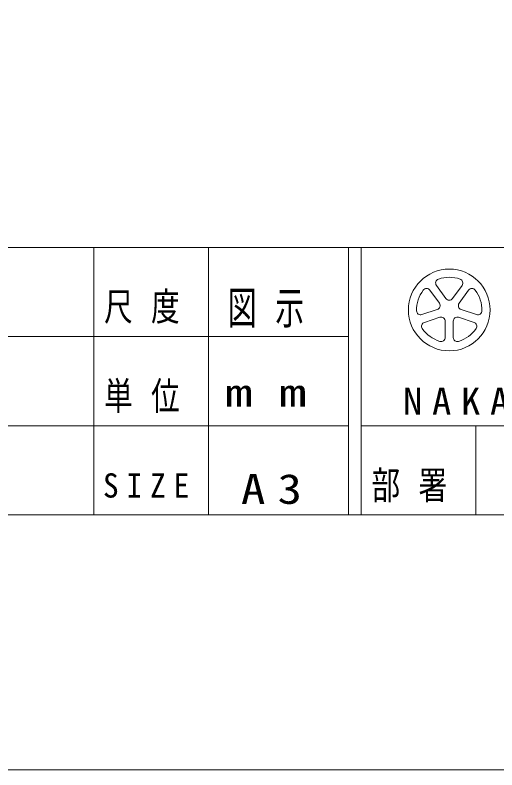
# Model space of a CAD drawing. Units: millimetres on the paper. Extents: x 0 to 420, y -594 to 297.
# Drawn here: x 279.8 to 317.7, y -594 to -534.8 of the extents above; entities that cross this region are included whole.
import ezdxf

# ---------------------------------------------------------------- set-up
doc = ezdxf.new("R2010")
doc.units = ezdxf.units.MM
for name, color, linetype, lineweight in [('0_2', 7, 'Continuous', 13), ('FMT', 7, 'Continuous', 13), ('FMT-TXT', 7, 'Continuous', 13)]:
    doc.layers.add(name, color=color, linetype=linetype, lineweight=lineweight)
doc.styles.add('ＭＳ ゴシック', font='')
doc.styles.get('ＭＳ ゴシック').set_extended_font_data('MS Gothic')

msp = doc.modelspace()

# ---------------------------------------------------------------- linework, layer by layer
at = {"layer": '0_2'}
msp.add_lwpolyline([(0, -297), (420, -297), (420, -594), (0, -594)], close=True, dxfattribs=at)
at = {"layer": 'FMT'}
for p, q in [((28, -553), (403, -553)), ((286, -553), (286, -574)), ((295, -553), (295, -574)), ((306, -553), (306, -574)), ((307, -553), (307, -574)), ((166, -560), (306, -560)), ((166, -567), (306, -567)), ((307, -567), (392, -567)), ((316, -567), (316, -574))]:
    msp.add_line(p, q, dxfattribs=at)
msp.add_lwpolyline([(28, -574), (28, -317), (403, -317), (403, -574)], close=True, dxfattribs=at)
at = {"layer": 'FMT-TXT'}
for p, q in [((313.65, -557.014), (312.902, -555.984)), ((314.168, -557.014), (314.916, -555.984)), ((313.133, -557.39), (312.385, -556.36)), ((314.686, -557.39), (315.434, -556.36)), ((312.973, -557.882), (311.762, -558.275)), ((314.846, -557.882), (316.056, -558.275)), ((313.17, -558.491), (311.96, -558.884)), ((313.589, -558.795), (313.589, -560.068)), ((314.229, -558.795), (314.229, -560.068)), ((314.648, -558.491), (315.859, -558.884))]:
    msp.add_line(p, q, dxfattribs=at)
msp.add_circle((313.909, -557.914), 3.208, dxfattribs=at)
for centre, radius, start, end in [((313.161, -555.796), 0.32, 109.44841, 216), ((313.909, -557.914), 2.567, 70.55159, 109.44841), ((314.657, -555.796), 0.32, 324, 70.55159), ((313.909, -557.914), 2.567, 142.55159, 181.44841), ((312.126, -556.548), 0.32, 36, 142.55159), ((315.693, -556.548), 0.32, 37.44841, 144), ((313.909, -557.914), 2.567, 358.55159, 37.44841), ((313.909, -556.825), 0.32, 216, 324), ((312.874, -557.578), 0.32, 288, 36), ((314.945, -557.578), 0.32, 144, 252), ((311.664, -557.971), 0.32, 181.44841, 288), ((316.155, -557.971), 0.32, 252, 358.55159), ((312.059, -559.188), 0.32, 108, 214.55159), ((313.269, -558.795), 0.32, 0, 108), ((314.549, -558.795), 0.32, 72, 180), ((315.76, -559.188), 0.32, 325.44841, 72), ((313.909, -557.914), 2.567, 214.55159, 253.44841), ((313.909, -557.914), 2.567, 286.55159, 325.44841), ((313.269, -560.068), 0.32, 253.44841, 0), ((314.549, -560.068), 0.32, 180, 286.55159)]:
    msp.add_arc(centre, radius, start, end, dxfattribs=at)

# ---------------------------------------------------------------- texts
at = {"layer": 'FMT-TXT', "attachment_point": 7, "style": 'ＭＳ ゴシック'}
for s, insert, char_height in [('\\T1.64;\\W0.75;尺度', (286.8, -559), 2.199), ('\\T1.64;\\W0.65;図示', (296.51, -559.3), 2.566), ('\\T1.64;\\W0.75;単位', (286.8, -566), 2.199), ('\\T1.95;\\W1.45;mm', (296.286, -565.5), 2.199), ('\\T1.5;\\W1.05;NAKAMURA\\~MFG.\\~CORPORATION', (310.279, -566.175), 2.126), ('\\T1.64;\\W0.75;部署', (307.8, -573), 2.199), ('\\T1.5;\\W0.95;SIZE', (286.711, -572.667), 1.906), ('\\T1.5;\\W1.2;A3', (297.551, -573.167), 2.346)]:
    msp.add_mtext(s, dxfattribs=dict(at, insert=insert, char_height=char_height))

doc.saveas('drawing.dxf')
